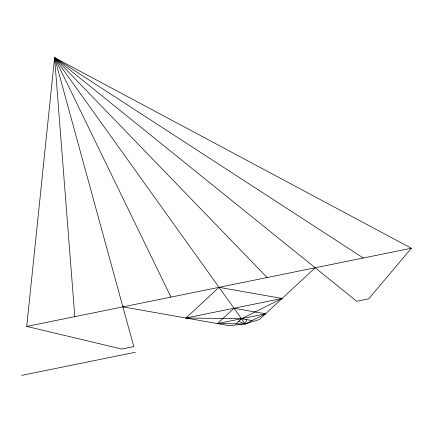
<?xml version="1.0" encoding="UTF-8"?>
<svg xmlns="http://www.w3.org/2000/svg" width="433" height="433" viewBox="0 0 433 433"><rect width="100%" height="100%" fill="white"/><g stroke="black" fill="none" stroke-linecap="round" stroke-linejoin="round"><path stroke-width="0.65" d="M363.271 258.003L54.59 57.621L133.765 346.595L121.749 349.041L26.727 326.417L54.59 57.621L411.35 248.233L368.748 298.83L356.727 301.271L54.59 57.621L74.806 316.642M122.88 306.873L229.29 325.681L245.246 323.933L246.805 319.695M252.011 320.561L241.506 318.704L185.936 318.017L219.038 287.323L282.094 298.472L241.506 318.704L235.985 323.819M217.463 323.592L234.015 308.242L265.543 313.817L245.246 323.933L217.463 323.592L265.543 313.817M315.192 267.778L259.335 319.57L245.246 323.933L238.745 321.264M26.727 326.417L411.35 248.233M185.936 318.017L282.094 298.472M21.65 375.379L135.323 352.273M170.959 297.098L54.59 57.621L267.118 277.553M54.59 57.621L245.246 323.933"/></g></svg>
